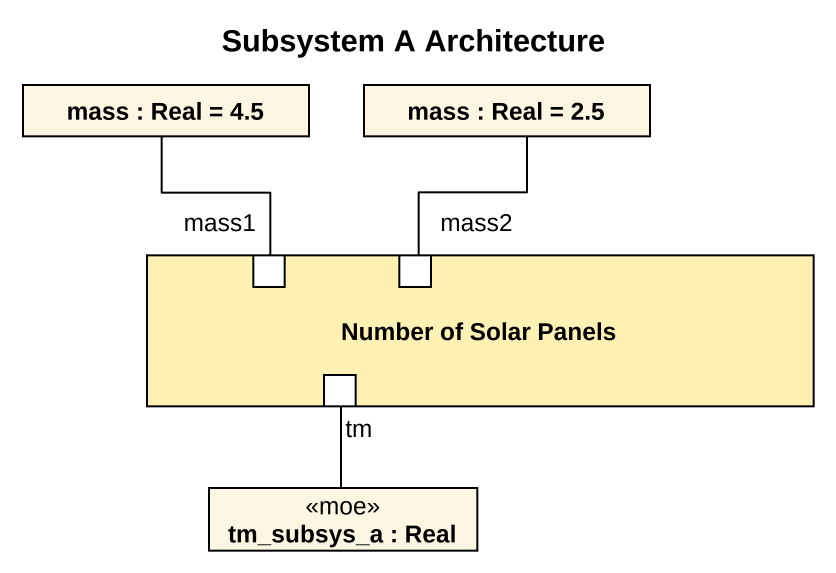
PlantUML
@startuml
title Subsystem A Architecture
rectangle "mass : Real = 4.5" as mass
rectangle "mass : Real = 2.5" as mass_2
rectangle "Number of Solar Panels" as Number_of_Solar_Panels #FFF0B4 {
  port mass1
  port mass2
  port tm
}
rectangle "tm_subsys_a : Real" as tm_subsys_a <<moe>>
mass -- mass1
mass_2 -- mass2
tm -- tm_subsys_a
@enduml
